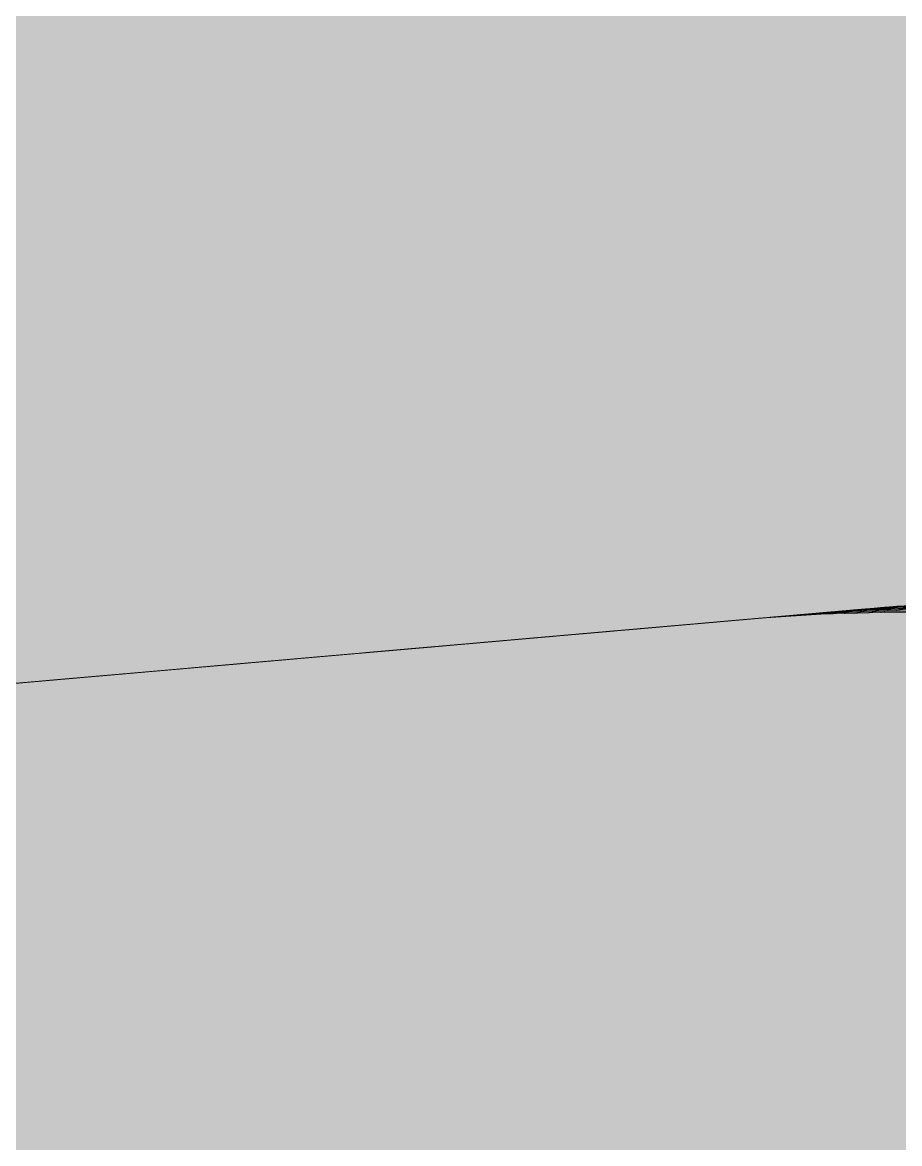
# Model space of a CAD drawing. Header units: millimetres. Extents: x 632 to 546626, y -3890 to 22200.
# Drawn here: x 370611.105 to 370613.436, y 16859.86 to 16862.839 of the extents above; entities that cross this region are included whole.
import ezdxf

# ---------------------------------------------------------------- set-up
doc = ezdxf.new("R2010")
doc.units = ezdxf.units.MM
doc.layers.add('A-270-M_ROOF', color=132, linetype='Continuous', lineweight=13)
doc.layers.add('A-770-ME_FFE_SA', color=91, linetype='Continuous', lineweight=13)

# ---------------------------------------------------------------- blocks, each defined once
blk = doc.blocks.new('Static Line_Sayfa_Metal Deck_Pan Mount - Up to 15 _ pitch - Max 2 Users-1845874-S6_501-SECTION A6')
at = {"layer": 'A-770-ME_FFE_SA', "lineweight": 5, "transparency": 33554432}
for points in [[(4548506.5599, 16851.0618), (4548705.7988, 16868.493), (4548701.572, 16916.8074), (4548502.333, 16899.3763), (4548504.4007, 16875.742)], [(4548506.6009, 16851.0654), (4548705.8398, 16868.4965), (4548701.613, 16916.811), (4548502.374, 16899.3798), (4548504.442, 16875.742)], [(4548506.6419, 16851.069), (4548705.8808, 16868.5001), (4548701.6539, 16916.8146), (4548502.415, 16899.3834), (4548504.4833, 16875.742)], [(4548506.273, 16851.0367), (4548705.5119, 16868.4679), (4548701.285, 16916.7823), (4548502.0461, 16899.3512), (4548504.1116, 16875.742)], [(4548506.314, 16851.0403), (4548705.5529, 16868.4714), (4548701.326, 16916.7859), (4548502.0871, 16899.3547), (4548504.1529, 16875.742)], [(4548506.355, 16851.0439), (4548705.5939, 16868.475), (4548701.367, 16916.7895), (4548502.1281, 16899.3583), (4548504.1942, 16875.742)], [(4548506.396, 16851.0475), (4548705.6349, 16868.4786), (4548701.408, 16916.7931), (4548502.1691, 16899.3619), (4548504.2355, 16875.742)], [(4548506.4369, 16851.0511), (4548705.6759, 16868.4822), (4548701.449, 16916.7967), (4548502.2101, 16899.3655), (4548504.2768, 16875.742)], [(4548506.4779, 16851.0546), (4548705.7169, 16868.4858), (4548701.49, 16916.8002), (4548502.2511, 16899.3691), (4548504.3181, 16875.742)], [(4548506.5189, 16851.0582), (4548705.7579, 16868.4894), (4548701.531, 16916.8038), (4548502.292, 16899.3727), (4548504.3594, 16875.742)], [(4548506.6946, 16849.066), (4548705.9335, 16866.4971), (4548701.7065, 16914.8115), (4548502.4675, 16897.3804), (4548504.3607, 16875.742)], [(4548506.7356, 16849.0695), (4548705.9745, 16866.5007), (4548701.7475, 16914.8151), (4548502.5085, 16897.384), (4548504.402, 16875.742)], [(4548506.7766, 16849.0731), (4548706.0155, 16866.5043), (4548701.7884, 16914.8187), (4548502.5495, 16897.3876), (4548504.4433, 16875.742)], [(4548506.8175, 16849.0767), (4548706.0565, 16866.5079), (4548701.8294, 16914.8223), (4548502.5905, 16897.3911), (4548504.4846, 16875.742)], [(4548506.4486, 16849.0444), (4548705.6876, 16866.4756), (4548701.4605, 16914.79), (4548502.2216, 16897.3589), (4548504.1129, 16875.742)], [(4548506.4896, 16849.048), (4548705.7286, 16866.4792), (4548701.5015, 16914.7936), (4548502.2626, 16897.3625), (4548504.1542, 16875.742)], [(4548506.5306, 16849.0516), (4548705.7696, 16866.4828), (4548701.5425, 16914.7972), (4548502.3036, 16897.366), (4548504.1955, 16875.742)], [(4548506.5716, 16849.0552), (4548705.8106, 16866.4863), (4548701.5835, 16914.8008), (4548502.3446, 16897.3696), (4548504.2368, 16875.742)], [(4548506.6126, 16849.0588), (4548705.8515, 16866.4899), (4548701.6245, 16914.8044), (4548502.3855, 16897.3732), (4548504.2781, 16875.742)], [(4548506.6536, 16849.0624), (4548705.8925, 16866.4935), (4548701.6655, 16914.808), (4548502.4265, 16897.3768), (4548504.3194, 16875.742)]]:
    blk.add_hatch(color=256, dxfattribs=at).paths.add_polyline_path(points)
at = {"layer": 'A-770-ME_FFE_SA', "lineweight": 5}
for p, q in [((4548570.9885, 16861.2885), (4548571.1484, 16861.2993)), ((4548570.7034, 16861.2636), (4548570.8633, 16861.2744)), ((4548570.7658, 16861.2691), (4548570.7146, 16861.2646)), ((4548570.7663, 16861.2691), (4548570.7229, 16861.2653)), ((4548570.723, 16861.2653), (4548570.7783, 16861.2701)), ((4548570.7248, 16861.2655), (4548570.7801, 16861.2703)), ((4548570.7948, 16861.2716), (4548570.736, 16861.2664)), ((4548570.7391, 16861.2667), (4548570.7867, 16861.2709)), ((4548570.7425, 16861.267), (4548570.9025, 16861.2778)), ((4548570.7439, 16861.2671), (4548570.7837, 16861.2706)), ((4548570.7676, 16861.2692), (4548570.7477, 16861.2675)), ((4548570.7695, 16861.2694), (4548570.7496, 16861.2676)), ((4548570.8049, 16861.2725), (4548570.7538, 16861.268)), ((4548570.8068, 16861.2726), (4548570.7556, 16861.2682)), ((4548570.7579, 16861.2684), (4548570.7741, 16861.2698)), ((4548570.764, 16861.2689), (4548570.8193, 16861.2737)), ((4548570.8092, 16861.2729), (4548570.7658, 16861.2691)), ((4548570.802, 16861.2722), (4548570.7663, 16861.2691)), ((4548570.7795, 16861.2703), (4548570.7676, 16861.2692)), ((4548570.7814, 16861.2704), (4548570.7695, 16861.2694)), ((4548570.7741, 16861.2698), (4548570.7824, 16861.2705)), ((4548570.7783, 16861.2701), (4548570.8259, 16861.2743)), ((4548570.7801, 16861.2703), (4548570.8277, 16861.2745)), ((4548570.7835, 16861.2706), (4548570.9434, 16861.2814)), ((4548570.7837, 16861.2706), (4548570.8157, 16861.2734)), ((4548570.7867, 16861.2709), (4548570.8266, 16861.2744)), ((4548570.8459, 16861.2761), (4548570.7948, 16861.2716)), ((4548570.8297, 16861.2747), (4548570.802, 16861.2722)), ((4548570.8483, 16861.2763), (4548570.8049, 16861.2725)), ((4548570.8502, 16861.2764), (4548570.8068, 16861.2726)), ((4548570.8448, 16861.276), (4548570.8092, 16861.2729)), ((4548570.8157, 16861.2734), (4548570.8399, 16861.2755)), ((4548570.8193, 16861.2737), (4548570.8669, 16861.2779)), ((4548570.8259, 16861.2743), (4548570.8657, 16861.2778)), ((4548570.8266, 16861.2744), (4548570.8586, 16861.2772)), ((4548570.8277, 16861.2745), (4548570.8675, 16861.278)), ((4548570.8496, 16861.2764), (4548570.8297, 16861.2747)), ((4548570.8399, 16861.2755), (4548570.8561, 16861.277)), ((4548570.8726, 16861.2784), (4548570.8448, 16861.276)), ((4548570.8893, 16861.2799), (4548570.8459, 16861.2761)), ((4548570.8839, 16861.2794), (4548570.8483, 16861.2763)), ((4548570.8615, 16861.2774), (4548570.8496, 16861.2764)), ((4548570.8858, 16861.2796), (4548570.8502, 16861.2764)), ((4548570.8561, 16861.277), (4548570.8643, 16861.2777)), ((4548570.8586, 16861.2772), (4548570.8827, 16861.2793)), ((4548570.8655, 16861.2778), (4548571.0254, 16861.2886)), ((4548570.8657, 16861.2778), (4548570.8977, 16861.2806)), ((4548570.8669, 16861.2779), (4548570.9067, 16861.2814)), ((4548570.8675, 16861.278), (4548570.8995, 16861.2808)), ((4548570.8924, 16861.2801), (4548570.8726, 16861.2784)), ((4548570.8827, 16861.2793), (4548570.8989, 16861.2807)), ((4548570.9117, 16861.2818), (4548570.8839, 16861.2794)), ((4548570.9135, 16861.282), (4548570.8858, 16861.2796)), ((4548570.9249, 16861.283), (4548570.8893, 16861.2799)), ((4548570.9043, 16861.2812), (4548570.8924, 16861.2801)), ((4548570.8977, 16861.2806), (4548570.9218, 16861.2827)), ((4548570.8989, 16861.2807), (4548570.9072, 16861.2814)), ((4548570.8995, 16861.2808), (4548570.9237, 16861.2829)), ((4548570.9067, 16861.2814), (4548570.9387, 16861.2842)), ((4548570.9083, 16861.2815), (4548571.0682, 16861.2923)), ((4548570.9316, 16861.2836), (4548570.9117, 16861.2818)), ((4548570.9334, 16861.2837), (4548570.9135, 16861.282)), ((4548570.9218, 16861.2827), (4548570.938, 16861.2841)), ((4548570.9237, 16861.2829), (4548570.9399, 16861.2843)), ((4548570.9527, 16861.2854), (4548570.9249, 16861.283)), ((4548570.9435, 16861.2846), (4548570.9316, 16861.2836)), ((4548570.9453, 16861.2848), (4548570.9334, 16861.2837)), ((4548570.938, 16861.2841), (4548570.9463, 16861.2849)), ((4548570.9387, 16861.2842), (4548570.9628, 16861.2863)), ((4548570.9399, 16861.2843), (4548570.9482, 16861.285)), ((4548570.9434, 16861.2814), (4548571.1037, 16861.2858)), ((4548570.9475, 16861.285), (4548571.1074, 16861.2957)), ((4548570.9493, 16861.2851), (4548571.1092, 16861.2959)), ((4548570.9726, 16861.2871), (4548570.9527, 16861.2854)), ((4548570.9628, 16861.2863), (4548570.979, 16861.2877)), ((4548570.9829, 16861.2881), (4548570.9726, 16861.2871)), ((4548570.9829, 16861.2881), (4548570.9891, 16861.2886)), ((4548570.4264, 16861.2394), (4548570.331, 16861.231)), ((4548570.3348, 16861.2314), (4548570.427, 16861.2394)), ((4548570.3367, 16861.2315), (4548570.4288, 16861.2396)), ((4548570.345, 16861.2322), (4548570.43, 16861.2397)), ((4548570.4346, 16861.2401), (4548570.3463, 16861.2324)), ((4548570.348, 16861.2325), (4548570.4258, 16861.2393)), ((4548570.4237, 16861.2391), (4548570.3499, 16861.2327)), ((4548570.3758, 16861.2349), (4548570.468, 16861.243)), ((4548570.4737, 16861.2435), (4548570.3854, 16861.2358)), ((4548570.4756, 16861.2437), (4548570.3873, 16861.2359)), ((4548570.3878, 16861.236), (4548570.4728, 16861.2434)), ((4548570.4647, 16861.2427), (4548570.3909, 16861.2363)), ((4548570.4729, 16861.2434), (4548570.3918, 16861.2363)), ((4548570.4665, 16861.2429), (4548570.3927, 16861.2364)), ((4548570.49, 16861.2449), (4548570.4237, 16861.2391)), ((4548570.4258, 16861.2393), (4548570.4962, 16861.2455)), ((4548570.5147, 16861.2471), (4548570.4264, 16861.2394)), ((4548570.427, 16861.2394), (4548570.512, 16861.2469)), ((4548570.4288, 16861.2396), (4548570.5138, 16861.247)), ((4548570.43, 16861.2397), (4548570.5078, 16861.2465)), ((4548570.5157, 16861.2472), (4548570.4346, 16861.2401)), ((4548570.531, 16861.2485), (4548570.4647, 16861.2427)), ((4548570.5329, 16861.2487), (4548570.4665, 16861.2429)), ((4548570.468, 16861.243), (4548570.553, 16861.2504)), ((4548570.5198, 16861.2475), (4548570.4687, 16861.2431)), ((4548570.4728, 16861.2434), (4548570.5506, 16861.2502)), ((4548570.5467, 16861.2499), (4548570.4729, 16861.2434)), ((4548570.5548, 16861.2506), (4548570.4737, 16861.2435)), ((4548570.5567, 16861.2508), (4548570.4756, 16861.2437)), ((4548570.5488, 16861.2501), (4548570.49, 16861.2449)), ((4548570.4962, 16861.2455), (4548570.559, 16861.251)), ((4548570.5078, 16861.2465), (4548570.5781, 16861.2526)), ((4548570.512, 16861.2469), (4548570.5897, 16861.2537)), ((4548570.5138, 16861.247), (4548570.5916, 16861.2538)), ((4548570.5958, 16861.2542), (4548570.5147, 16861.2471)), ((4548570.5895, 16861.2536), (4548570.5157, 16861.2472)), ((4548570.5614, 16861.2512), (4548570.518, 16861.2474)), ((4548570.5898, 16861.2537), (4548570.531, 16861.2485)), ((4548570.5917, 16861.2538), (4548570.5329, 16861.2487)), ((4548570.613, 16861.2557), (4548570.5467, 16861.2499)), ((4548570.6, 16861.2545), (4548570.5488, 16861.2501)), ((4548570.5506, 16861.2502), (4548570.621, 16861.2564)), ((4548570.553, 16861.2504), (4548570.6307, 16861.2572)), ((4548570.6286, 16861.2571), (4548570.5548, 16861.2506)), ((4548570.6305, 16861.2572), (4548570.5567, 16861.2508)), ((4548570.559, 16861.251), (4548570.6143, 16861.2558)), ((4548570.597, 16861.2543), (4548570.5614, 16861.2512)), ((4548570.5781, 16861.2526), (4548570.641, 16861.2581)), ((4548570.6558, 16861.2594), (4548570.5895, 16861.2536)), ((4548570.5897, 16861.2537), (4548570.6601, 16861.2598)), ((4548570.641, 16861.2581), (4548570.5898, 16861.2537)), ((4548570.5916, 16861.2538), (4548570.662, 16861.26)), ((4548570.6428, 16861.2583), (4548570.5917, 16861.2538)), ((4548570.6696, 16861.2606), (4548570.5958, 16861.2542)), ((4548570.6434, 16861.2583), (4548570.6, 16861.2545)), ((4548570.6718, 16861.2608), (4548570.613, 16861.2557)), ((4548570.6143, 16861.2558), (4548570.6619, 16861.26)), ((4548570.621, 16861.2564), (4548570.6839, 16861.2619)), ((4548570.695, 16861.2629), (4548570.6286, 16861.2571)), ((4548570.6968, 16861.263), (4548570.6305, 16861.2572)), ((4548570.6307, 16861.2572), (4548570.7011, 16861.2634)), ((4548570.641, 16861.2581), (4548570.6963, 16861.263)), ((4548570.6844, 16861.2619), (4548570.641, 16861.2581)), ((4548570.6862, 16861.2621), (4548570.6428, 16861.2583)), ((4548570.679, 16861.2615), (4548570.6434, 16861.2583)), ((4548570.7146, 16861.2646), (4548570.6558, 16861.2594)), ((4548570.6601, 16861.2598), (4548570.723, 16861.2653)), ((4548570.6619, 16861.26), (4548570.7017, 16861.2635)), ((4548570.662, 16861.26), (4548570.7248, 16861.2655)), ((4548570.736, 16861.2664), (4548570.6696, 16861.2606)), ((4548570.7229, 16861.2653), (4548570.6718, 16861.2608)), ((4548570.7068, 16861.2639), (4548570.679, 16861.2615)), ((4548570.6839, 16861.2619), (4548570.7391, 16861.2667)), ((4548570.72, 16861.2651), (4548570.6844, 16861.2619)), ((4548570.7218, 16861.2652), (4548570.6862, 16861.2621)), ((4548570.6928, 16861.2627), (4548570.7169, 16861.2648)), ((4548570.7538, 16861.268), (4548570.695, 16861.2629)), ((4548570.6963, 16861.263), (4548570.7439, 16861.2671)), ((4548570.7556, 16861.2682), (4548570.6968, 16861.263)), ((4548570.7011, 16861.2634), (4548570.764, 16861.2689)), ((4548570.7017, 16861.2635), (4548570.7338, 16861.2663)), ((4548570.7266, 16861.2656), (4548570.7068, 16861.2639)), ((4548570.7169, 16861.2648), (4548570.7331, 16861.2662)), ((4548570.7477, 16861.2675), (4548570.72, 16861.2651)), ((4548570.7496, 16861.2676), (4548570.7218, 16861.2652)), ((4548570.7386, 16861.2667), (4548570.7266, 16861.2656)), ((4548570.7331, 16861.2662), (4548570.7414, 16861.2669)), ((4548570.7338, 16861.2663), (4548570.7579, 16861.2684)), ((4548569.978, 16861.2001), (4548570.0906, 16861.21)), ((4548570.0851, 16861.2095), (4548569.9828, 16861.2006)), ((4548570.1058, 16861.2113), (4548569.9968, 16861.2018)), ((4548570.1197, 16861.2125), (4548570.0041, 16861.2024)), ((4548570.1003, 16861.2108), (4548570.005, 16861.2025)), ((4548570.0172, 16861.2036), (4548570.1298, 16861.2134)), ((4548570.019, 16861.2037), (4548570.1316, 16861.2136)), ((4548570.1261, 16861.2131), (4548570.0238, 16861.2041)), ((4548570.1279, 16861.2133), (4548570.0256, 16861.2043)), ((4548570.1486, 16861.2151), (4548570.0396, 16861.2055)), ((4548570.0478, 16861.2062), (4548570.1537, 16861.2155)), ((4548570.0582, 16861.2071), (4548570.1708, 16861.217)), ((4548570.1689, 16861.2168), (4548570.0666, 16861.2079)), ((4548570.0718, 16861.2083), (4548570.1709, 16861.217)), ((4548570.1878, 16861.2185), (4548570.0787, 16861.2089)), ((4548570.1896, 16861.2186), (4548570.0806, 16861.2091)), ((4548570.1805, 16861.2178), (4548570.0851, 16861.2095)), ((4548570.0906, 16861.21), (4548570.1966, 16861.2193)), ((4548570.2081, 16861.2203), (4548570.1058, 16861.2113)), ((4548570.2287, 16861.2221), (4548570.1197, 16861.2125)), ((4548570.2215, 16861.2214), (4548570.1261, 16861.2131)), ((4548570.2233, 16861.2216), (4548570.1279, 16861.2133)), ((4548570.1298, 16861.2134), (4548570.2357, 16861.2227)), ((4548570.1316, 16861.2136), (4548570.2375, 16861.2228)), ((4548570.1317, 16861.2136), (4548570.2239, 16861.2216)), ((4548570.2509, 16861.224), (4548570.1486, 16861.2151)), ((4548570.1537, 16861.2155), (4548570.2529, 16861.2242)), ((4548570.2643, 16861.2252), (4548570.1689, 16861.2168)), ((4548570.1708, 16861.217), (4548570.2767, 16861.2263)), ((4548570.1709, 16861.217), (4548570.263, 16861.2251)), ((4548570.2688, 16861.2256), (4548570.1805, 16861.2178)), ((4548570.29, 16861.2274), (4548570.1878, 16861.2185)), ((4548570.2919, 16861.2276), (4548570.1896, 16861.2186)), ((4548570.1966, 16861.2193), (4548570.2957, 16861.2279)), ((4548570.3034, 16861.2286), (4548570.2081, 16861.2203)), ((4548570.3098, 16861.2292), (4548570.2215, 16861.2214)), ((4548570.3116, 16861.2293), (4548570.2233, 16861.2216)), ((4548570.331, 16861.231), (4548570.2287, 16861.2221)), ((4548570.2357, 16861.2227), (4548570.3348, 16861.2314)), ((4548570.2375, 16861.2228), (4548570.3367, 16861.2315)), ((4548570.3463, 16861.2324), (4548570.2509, 16861.224)), ((4548570.2529, 16861.2242), (4548570.345, 16861.2322)), ((4548570.263, 16861.2251), (4548570.348, 16861.2325)), ((4548570.3499, 16861.2327), (4548570.2688, 16861.2256)), ((4548570.2767, 16861.2263), (4548570.3758, 16861.2349)), ((4548570.3854, 16861.2358), (4548570.29, 16861.2274)), ((4548570.3873, 16861.2359), (4548570.2919, 16861.2276)), ((4548570.2957, 16861.2279), (4548570.3878, 16861.236)), ((4548570.3918, 16861.2363), (4548570.3034, 16861.2286)), ((4548570.3909, 16861.2363), (4548570.3098, 16861.2292)), ((4548570.3927, 16861.2364), (4548570.3116, 16861.2293)), ((4548569.754, 16861.1805), (4548569.6199, 16861.1688)), ((4548569.7592, 16861.181), (4548569.631, 16861.1698)), ((4548569.7582, 16861.1809), (4548569.6362, 16861.1702)), ((4548569.6414, 16861.1707), (4548569.7728, 16861.1822)), ((4548569.6432, 16861.1708), (4548569.7746, 16861.1823)), ((4548569.802, 16861.1847), (4548569.6739, 16861.1735)), ((4548569.7992, 16861.1845), (4548569.6772, 16861.1738)), ((4548569.7937, 16861.184), (4548569.6781, 16861.1739)), ((4548569.801, 16861.1847), (4548569.6791, 16861.174)), ((4548569.6824, 16861.1743), (4548569.8138, 16861.1858)), ((4548569.6908, 16861.175), (4548569.8162, 16861.186)), ((4548569.6932, 16861.1752), (4548569.8122, 16861.1856)), ((4548569.8412, 16861.1882), (4548569.713, 16861.177)), ((4548569.843, 16861.1883), (4548569.7149, 16861.1771)), ((4548569.842, 16861.1882), (4548569.7201, 16861.1776)), ((4548569.7336, 16861.1788), (4548569.859, 16861.1897)), ((4548569.7342, 16861.1788), (4548569.8532, 16861.1892)), ((4548569.8822, 16861.1918), (4548569.754, 16861.1805)), ((4548569.8738, 16861.191), (4548569.7582, 16861.1809)), ((4548569.8812, 16861.1917), (4548569.7592, 16861.181)), ((4548569.7728, 16861.1822), (4548569.8981, 16861.1931)), ((4548569.7746, 16861.1823), (4548569.9, 16861.1933)), ((4548569.9148, 16861.1946), (4548569.7992, 16861.1845)), ((4548569.9166, 16861.1948), (4548569.801, 16861.1847)), ((4548569.924, 16861.1954), (4548569.802, 16861.1847)), ((4548569.8138, 16861.1858), (4548569.9391, 16861.1967)), ((4548569.8141, 16861.1858), (4548569.9267, 16861.1956)), ((4548569.8162, 16861.186), (4548569.9352, 16861.1964)), ((4548569.9631, 16861.1988), (4548569.8412, 16861.1882)), ((4548569.9576, 16861.1984), (4548569.842, 16861.1882)), ((4548569.965, 16861.199), (4548569.843, 16861.1883)), ((4548569.8532, 16861.1892), (4548569.9658, 16861.1991)), ((4548569.859, 16861.1897), (4548569.978, 16861.2001)), ((4548569.9828, 16861.2006), (4548569.8738, 16861.191)), ((4548569.9968, 16861.2018), (4548569.8812, 16861.1917)), ((4548570.0041, 16861.2024), (4548569.8822, 16861.1918)), ((4548569.8981, 16861.1931), (4548570.0172, 16861.2036)), ((4548569.9, 16861.1933), (4548570.019, 16861.2037)), ((4548570.0238, 16861.2041), (4548569.9148, 16861.1946)), ((4548570.0256, 16861.2043), (4548569.9166, 16861.1948)), ((4548570.0396, 16861.2055), (4548569.924, 16861.1954)), ((4548569.9352, 16861.1964), (4548570.0478, 16861.2062)), ((4548569.9391, 16861.1967), (4548570.0582, 16861.2071)), ((4548570.0666, 16861.2079), (4548569.9576, 16861.1984)), ((4548570.0787, 16861.2089), (4548569.9631, 16861.1988)), ((4548570.0806, 16861.2091), (4548569.965, 16861.199)), ((4548569.9658, 16861.1991), (4548570.0718, 16861.2083)), ((4548569.2538, 16861.1368), (4548569.4022, 16861.1498)), ((4548569.4149, 16861.1509), (4548569.275, 16861.1386)), ((4548569.4168, 16861.151), (4548569.2769, 16861.1388)), ((4548569.2792, 16861.139), (4548569.4221, 16861.1515)), ((4548569.439, 16861.153), (4548569.2935, 16861.1403)), ((4548569.4408, 16861.1531), (4548569.2954, 16861.1404)), ((4548569.322, 16861.1427), (4548569.465, 16861.1552)), ((4548569.48, 16861.1566), (4548569.3345, 16861.1438)), ((4548569.3402, 16861.1443), (4548569.4774, 16861.1563)), ((4548569.4969, 16861.158), (4548569.357, 16861.1458)), ((4548569.3612, 16861.1462), (4548569.5041, 16861.1587)), ((4548569.363, 16861.1463), (4548569.5059, 16861.1588)), ((4548569.5081, 16861.159), (4548569.3739, 16861.1473)), ((4548569.5397, 16861.1618), (4548569.3998, 16861.1496)), ((4548569.4022, 16861.1498), (4548569.5451, 16861.1623)), ((4548569.5491, 16861.1626), (4548569.4149, 16861.1509)), ((4548569.5509, 16861.1628), (4548569.4168, 16861.151)), ((4548569.4221, 16861.1515), (4548569.5594, 16861.1635)), ((4548569.5789, 16861.1652), (4548569.439, 16861.153)), ((4548569.5807, 16861.1654), (4548569.4408, 16861.1531)), ((4548569.465, 16861.1552), (4548569.6022, 16861.1673)), ((4548569.4774, 16861.1563), (4548569.6088, 16861.1678)), ((4548569.6199, 16861.1688), (4548569.48, 16861.1566)), ((4548569.631, 16861.1698), (4548569.4969, 16861.158)), ((4548569.5041, 16861.1587), (4548569.6414, 16861.1707)), ((4548569.5059, 16861.1588), (4548569.6432, 16861.1708)), ((4548569.6362, 16861.1702), (4548569.5081, 16861.159)), ((4548569.6739, 16861.1735), (4548569.5397, 16861.1618)), ((4548569.5451, 16861.1623), (4548569.6824, 16861.1743)), ((4548569.6772, 16861.1738), (4548569.5491, 16861.1626)), ((4548569.6791, 16861.174), (4548569.5509, 16861.1628)), ((4548569.5594, 16861.1635), (4548569.6908, 16861.175)), ((4548569.713, 16861.177), (4548569.5789, 16861.1652)), ((4548569.7149, 16861.1771), (4548569.5807, 16861.1654)), ((4548569.7201, 16861.1776), (4548569.5919, 16861.1664)), ((4548569.6022, 16861.1673), (4548569.7336, 16861.1788)), ((4548569.6088, 16861.1678), (4548569.7342, 16861.1788)), ((4548569.0886, 16861.1223), (4548568.9378, 16861.1091)), ((4548568.9418, 16861.1095), (4548569.1003, 16861.1233)), ((4548569.1036, 16861.1236), (4548568.9478, 16861.11)), ((4548568.9773, 16861.1126), (4548569.1309, 16861.126)), ((4548569.1296, 16861.1259), (4548568.9788, 16861.1127)), ((4548569.1314, 16861.1261), (4548568.9806, 16861.1129)), ((4548569.1428, 16861.1271), (4548568.9869, 16861.1134)), ((4548569.1446, 16861.1272), (4548568.9888, 16861.1136)), ((4548569.0097, 16861.1154), (4548569.1581, 16861.1284)), ((4548569.0202, 16861.1163), (4548569.1737, 16861.1298)), ((4548569.1838, 16861.1306), (4548569.0279, 16861.117)), ((4548569.0489, 16861.1188), (4548569.1972, 16861.1318)), ((4548569.0593, 16861.1198), (4548569.2128, 16861.1332)), ((4548569.2115, 16861.1331), (4548569.0608, 16861.1199)), ((4548569.0612, 16861.1199), (4548569.2147, 16861.1334)), ((4548569.234, 16861.135), (4548569.0886, 16861.1223)), ((4548569.1003, 16861.1233), (4548569.2538, 16861.1368)), ((4548569.2544, 16861.1368), (4548569.1036, 16861.1236)), ((4548569.275, 16861.1386), (4548569.1296, 16861.1259)), ((4548569.1309, 16861.126), (4548569.2792, 16861.139)), ((4548569.2769, 16861.1388), (4548569.1314, 16861.1261)), ((4548569.2935, 16861.1403), (4548569.1428, 16861.1271)), ((4548569.2954, 16861.1404), (4548569.1446, 16861.1272)), ((4548569.1581, 16861.1284), (4548569.301, 16861.1409)), ((4548569.1737, 16861.1298), (4548569.322, 16861.1427)), ((4548569.3345, 16861.1438), (4548569.1838, 16861.1306)), ((4548569.1972, 16861.1318), (4548569.3402, 16861.1443)), ((4548569.357, 16861.1458), (4548569.2115, 16861.1331)), ((4548569.2128, 16861.1332), (4548569.3612, 16861.1462)), ((4548569.2147, 16861.1334), (4548569.363, 16861.1463)), ((4548569.3739, 16861.1473), (4548569.234, 16861.135)), ((4548569.3998, 16861.1496), (4548569.2544, 16861.1368)), ((4548568.5701, 16861.077), (4548568.7377, 16861.0916)), ((4548568.572, 16861.0771), (4548568.7395, 16861.0918)), ((4548568.5738, 16861.0773), (4548568.7369, 16861.0916)), ((4548568.7443, 16861.0922), (4548568.5791, 16861.0777)), ((4548568.6111, 16861.0805), (4548568.7787, 16861.0952)), ((4548568.782, 16861.0955), (4548568.6213, 16861.0814)), ((4548568.7871, 16861.0959), (4548568.6219, 16861.0815)), ((4548568.6557, 16861.0845), (4548568.8189, 16861.0987)), ((4548568.8263, 16861.0994), (4548568.6611, 16861.0849)), ((4548568.823, 16861.0991), (4548568.6623, 16861.085)), ((4548568.8281, 16861.0995), (4548568.6629, 16861.0851)), ((4548568.8248, 16861.0992), (4548568.6642, 16861.0852)), ((4548568.6986, 16861.0882), (4548568.8617, 16861.1025)), ((4548568.8673, 16861.103), (4548568.7021, 16861.0885)), ((4548568.8658, 16861.1028), (4548568.7052, 16861.0888)), ((4548568.7369, 16861.0916), (4548568.8954, 16861.1054)), ((4548568.7377, 16861.0916), (4548568.9009, 16861.1059)), ((4548568.7395, 16861.0918), (4548568.9027, 16861.1061)), ((4548568.905, 16861.1063), (4548568.7443, 16861.0922)), ((4548568.7787, 16861.0952), (4548568.9418, 16861.1095)), ((4548568.9378, 16861.1091), (4548568.782, 16861.0955)), ((4548568.9478, 16861.11), (4548568.7871, 16861.0959)), ((4548568.8189, 16861.0987), (4548568.9773, 16861.1126)), ((4548568.9788, 16861.1127), (4548568.823, 16861.0991)), ((4548568.9806, 16861.1129), (4548568.8248, 16861.0992)), ((4548568.9869, 16861.1134), (4548568.8263, 16861.0994)), ((4548568.9888, 16861.1136), (4548568.8281, 16861.0995)), ((4548568.8617, 16861.1025), (4548569.0202, 16861.1163)), ((4548569.0279, 16861.117), (4548568.8673, 16861.103)), ((4548568.8954, 16861.1054), (4548569.0489, 16861.1188)), ((4548568.9009, 16861.1059), (4548569.0593, 16861.1198)), ((4548568.9027, 16861.1061), (4548569.0612, 16861.1199)), ((4548569.0608, 16861.1199), (4548568.905, 16861.1063)), ((4548568.6611, 16861.0849), (4548568.4916, 16861.0701)), ((4548568.6629, 16861.0851), (4548568.4934, 16861.0702)), ((4548568.6623, 16861.085), (4548568.4971, 16861.0706)), ((4548568.6642, 16861.0852), (4548568.499, 16861.0707)), ((4548568.531, 16861.0735), (4548568.6986, 16861.0882)), ((4548568.7021, 16861.0885), (4548568.5325, 16861.0737)), ((4548568.5346, 16861.0739), (4548568.6977, 16861.0881)), ((4548568.7052, 16861.0888), (4548568.5399, 16861.0743))]:
    blk.add_line(p, q, dxfattribs=at)
at = {"layer": 'A-770-ME_FFE_SA', "lineweight": 5, "flags": 128}
for points in [[(4548568.5756, 16861.0774), (4548568.7387, 16861.0917), (4548568.8972, 16861.1056), (4548569.0507, 16861.119), (4548569.1991, 16861.132), (4548569.342, 16861.1445), (4548569.4793, 16861.1565), (4548569.6107, 16861.168), (4548569.736, 16861.179), (4548569.8551, 16861.1894), (4548569.9677, 16861.1992), (4548570.0736, 16861.2085), (4548570.1727, 16861.2172), (4548570.2649, 16861.2252), (4548570.3499, 16861.2327), (4548570.4276, 16861.2395), (4548570.498, 16861.2456), (4548570.5609, 16861.2511), (4548570.6162, 16861.256), (4548570.6638, 16861.2601), (4548570.7036, 16861.2636), (4548570.7356, 16861.2664), (4548570.7597, 16861.2685), (4548570.7759, 16861.2699), (4548570.7842, 16861.2707)], [(4548570.8205, 16861.2738), (4548570.8086, 16861.2728), (4548570.7887, 16861.2711), (4548570.761, 16861.2686), (4548570.7254, 16861.2655), (4548570.6819, 16861.2617), (4548570.6308, 16861.2572), (4548570.572, 16861.2521), (4548570.5057, 16861.2463), (4548570.4319, 16861.2398), (4548570.3508, 16861.2327), (4548570.2624, 16861.225), (4548570.1671, 16861.2167), (4548570.0648, 16861.2077), (4548569.9558, 16861.1982), (4548569.8402, 16861.1881), (4548569.7182, 16861.1774), (4548569.5901, 16861.1662), (4548569.4559, 16861.1545), (4548569.316, 16861.1422), (4548569.1706, 16861.1295), (4548569.0198, 16861.1163), (4548568.864, 16861.1027), (4548568.7033, 16861.0886), (4548568.5381, 16861.0742)], [(4548568.6147, 16861.0809), (4548568.7779, 16861.0951), (4548568.9363, 16861.109), (4548569.0899, 16861.1224), (4548569.2382, 16861.1354), (4548569.3811, 16861.1479), (4548569.5184, 16861.1599), (4548569.6498, 16861.1714), (4548569.7752, 16861.1824), (4548569.8942, 16861.1928), (4548570.0068, 16861.2027), (4548570.1127, 16861.2119), (4548570.2119, 16861.2206), (4548570.304, 16861.2287), (4548570.389, 16861.2361), (4548570.4668, 16861.2429), (4548570.5372, 16861.2491), (4548570.6, 16861.2546), (4548570.6553, 16861.2594), (4548570.7029, 16861.2636), (4548570.7427, 16861.267), (4548570.7747, 16861.2698), (4548570.7989, 16861.272), (4548570.8151, 16861.2734), (4548570.8234, 16861.2741)], [(4548568.6166, 16861.081), (4548568.7797, 16861.0953), (4548568.9382, 16861.1092), (4548569.0917, 16861.1226), (4548569.2401, 16861.1356), (4548569.383, 16861.1481), (4548569.5203, 16861.1601), (4548569.6517, 16861.1716), (4548569.777, 16861.1825), (4548569.8961, 16861.193), (4548570.0086, 16861.2028), (4548570.1146, 16861.2121), (4548570.2137, 16861.2208), (4548570.3058, 16861.2288), (4548570.3909, 16861.2363), (4548570.4686, 16861.2431), (4548570.539, 16861.2492), (4548570.6019, 16861.2547), (4548570.6572, 16861.2596), (4548570.7047, 16861.2637), (4548570.7446, 16861.2672), (4548570.7766, 16861.27), (4548570.8007, 16861.2721), (4548570.8169, 16861.2735), (4548570.8252, 16861.2743)], [(4548570.8634, 16861.2776), (4548570.8514, 16861.2765), (4548570.8316, 16861.2748), (4548570.8038, 16861.2724), (4548570.7682, 16861.2693), (4548570.7248, 16861.2655), (4548570.6736, 16861.261), (4548570.6148, 16861.2559), (4548570.5485, 16861.25), (4548570.4747, 16861.2436), (4548570.3936, 16861.2365), (4548570.3053, 16861.2288), (4548570.2099, 16861.2204), (4548570.1076, 16861.2115), (4548569.9986, 16861.2019), (4548569.883, 16861.1918), (4548569.761, 16861.1812), (4548569.6329, 16861.1699), (4548569.4987, 16861.1582), (4548569.3588, 16861.146), (4548569.2134, 16861.1332), (4548569.0626, 16861.12), (4548568.9068, 16861.1064), (4548568.7461, 16861.0924), (4548568.5809, 16861.0779)], [(4548568.6576, 16861.0846), (4548568.8207, 16861.0989), (4548568.9792, 16861.1127), (4548569.1327, 16861.1262), (4548569.281, 16861.1392), (4548569.424, 16861.1517), (4548569.5612, 16861.1637), (4548569.6927, 16861.1752), (4548569.818, 16861.1861), (4548569.937, 16861.1966), (4548570.0496, 16861.2064), (4548570.1556, 16861.2157), (4548570.2547, 16861.2243), (4548570.3468, 16861.2324), (4548570.4319, 16861.2398), (4548570.5096, 16861.2466), (4548570.58, 16861.2528), (4548570.6429, 16861.2583), (4548570.6981, 16861.2631), (4548570.7457, 16861.2673), (4548570.7856, 16861.2708), (4548570.8176, 16861.2736), (4548570.8417, 16861.2757), (4548570.8579, 16861.2771), (4548570.8662, 16861.2778)], [(4548570.9025, 16861.281), (4548570.8906, 16861.28), (4548570.8707, 16861.2782), (4548570.843, 16861.2758), (4548570.8073, 16861.2727), (4548570.7639, 16861.2689), (4548570.7128, 16861.2644), (4548570.654, 16861.2593), (4548570.5876, 16861.2535), (4548570.5139, 16861.247), (4548570.4327, 16861.2399), (4548570.3444, 16861.2322), (4548570.249, 16861.2238), (4548570.1468, 16861.2149), (4548570.0377, 16861.2054), (4548569.9222, 16861.1952), (4548569.8002, 16861.1846), (4548569.672, 16861.1734), (4548569.5379, 16861.1616), (4548569.398, 16861.1494), (4548569.2525, 16861.1367), (4548569.1018, 16861.1235), (4548568.9459, 16861.1098), (4548568.7853, 16861.0958), (4548568.6201, 16861.0813)], [(4548568.5292, 16861.0734), (4548568.6967, 16861.088), (4548568.8599, 16861.1023), (4548569.0183, 16861.1162), (4548569.1719, 16861.1296), (4548569.3202, 16861.1426), (4548569.4631, 16861.1551), (4548569.6004, 16861.1671), (4548569.7318, 16861.1786), (4548569.8571, 16861.1896), (4548569.9762, 16861.2), (4548570.0888, 16861.2098), (4548570.1947, 16861.2191), (4548570.2938, 16861.2278), (4548570.386, 16861.2358), (4548570.471, 16861.2433), (4548570.5488, 16861.2501), (4548570.6191, 16861.2562), (4548570.682, 16861.2617), (4548570.7373, 16861.2666), (4548570.7849, 16861.2707), (4548570.8247, 16861.2742), (4548570.8567, 16861.277), (4548570.8808, 16861.2791), (4548570.8971, 16861.2805), (4548570.9053, 16861.2813)], [(4548568.613, 16861.0807), (4548568.7805, 16861.0954), (4548568.9437, 16861.1096), (4548569.1021, 16861.1235), (4548569.2557, 16861.1369), (4548569.404, 16861.1499), (4548569.5469, 16861.1624), (4548569.6842, 16861.1744), (4548569.8156, 16861.1859), (4548569.941, 16861.1969), (4548570.06, 16861.2073), (4548570.1726, 16861.2172), (4548570.2785, 16861.2264), (4548570.3777, 16861.2351), (4548570.4698, 16861.2432), (4548570.5548, 16861.2506), (4548570.6326, 16861.2574), (4548570.703, 16861.2636), (4548570.7658, 16861.2691), (4548570.8211, 16861.2739), (4548570.8687, 16861.2781), (4548570.9085, 16861.2815), (4548570.9405, 16861.2843), (4548570.9647, 16861.2865), (4548570.9809, 16861.2879)], [(4548570.9829, 16861.2881), (4548570.9744, 16861.2873), (4548570.9545, 16861.2856), (4548570.9268, 16861.2831), (4548570.8912, 16861.28), (4548570.8477, 16861.2762), (4548570.7966, 16861.2718), (4548570.7378, 16861.2666), (4548570.6715, 16861.2608), (4548570.5977, 16861.2543), (4548570.5166, 16861.2473), (4548570.4282, 16861.2395), (4548570.3329, 16861.2312), (4548570.2306, 16861.2222), (4548570.1216, 16861.2127), (4548570.006, 16861.2026), (4548569.884, 16861.1919), (4548569.7558, 16861.1807), (4548569.6217, 16861.169), (4548569.4818, 16861.1567), (4548569.3364, 16861.144), (4548569.1856, 16861.1308), (4548569.0298, 16861.1172), (4548568.8691, 16861.1031), (4548568.7039, 16861.0887), (4548568.5344, 16861.0738)], [(4548570.8224, 16861.274), (4548570.8104, 16861.273), (4548570.7906, 16861.2712), (4548570.7628, 16861.2688), (4548570.7272, 16861.2657), (4548570.6838, 16861.2619), (4548570.6326, 16861.2574), (4548570.5739, 16861.2523), (4548570.5075, 16861.2465)], [(4548570.6196, 16861.2563), (4548570.7795, 16861.267), (4548570.9397, 16861.2714), (4548571.1, 16861.2694)], [(4548570.6214, 16861.2564), (4548570.7813, 16861.2672), (4548570.9415, 16861.2716), (4548571.1018, 16861.2695)], [(4548570.6606, 16861.2599), (4548570.8205, 16861.2706), (4548570.9807, 16861.275), (4548571.141, 16861.273), (4548571.301, 16861.2645)], [(4548570.6624, 16861.26), (4548570.8223, 16861.2708), (4548570.9825, 16861.2752), (4548571.1428, 16861.2731)], [(4548570.7015, 16861.2634), (4548570.8615, 16861.2742), (4548571.0217, 16861.2786)], [(4548570.7444, 16861.2672), (4548570.9043, 16861.278), (4548571.0645, 16861.2823)], [(4548570.7854, 16861.2708), (4548570.9453, 16861.2815), (4548571.1055, 16861.2859)], [(4548570.8245, 16861.2742), (4548570.9844, 16861.285), (4548571.1447, 16861.2893)], [(4548570.8264, 16861.2744), (4548570.9863, 16861.2851), (4548571.1465, 16861.2895)], [(4548570.8633, 16861.2744), (4548571.0235, 16861.2787), (4548571.1838, 16861.2767), (4548571.3439, 16861.2683), (4548571.5035, 16861.2534), (4548571.6623, 16861.2322), (4548571.8202, 16861.2046), (4548571.9769, 16861.1708), (4548572.1321, 16861.1307)], [(4548570.8673, 16861.2779), (4548571.0273, 16861.2887)], [(4548570.9025, 16861.2778), (4548571.0627, 16861.2822), (4548571.2229, 16861.2801), (4548571.383, 16861.2717)], [(4548570.9065, 16861.2814), (4548571.0664, 16861.2921)], [(4548570.6156, 16861.2559), (4548570.6037, 16861.2549), (4548570.5838, 16861.2531), (4548570.556, 16861.2507), (4548570.5204, 16861.2476), (4548570.477, 16861.2438), (4548570.4259, 16861.2393), (4548570.3671, 16861.2342), (4548570.3007, 16861.2284), (4548570.2269, 16861.2219), (4548570.1458, 16861.2148), (4548570.0575, 16861.2071), (4548569.9621, 16861.1987), (4548569.8598, 16861.1898), (4548569.7508, 16861.1803), (4548569.6352, 16861.1701), (4548569.5133, 16861.1595), (4548569.3851, 16861.1483), (4548569.251, 16861.1365), (4548569.1111, 16861.1243), (4548568.9656, 16861.1116), (4548568.8149, 16861.0984), (4548568.659, 16861.0847), (4548568.4984, 16861.0707)], [(4548570.6174, 16861.2561), (4548570.6055, 16861.255), (4548570.5856, 16861.2533), (4548570.5579, 16861.2509), (4548570.5223, 16861.2478), (4548570.4788, 16861.244), (4548570.4277, 16861.2395), (4548570.3689, 16861.2343), (4548570.3026, 16861.2285), (4548570.2288, 16861.2221), (4548570.1477, 16861.215), (4548570.0593, 16861.2073), (4548569.964, 16861.1989), (4548569.8617, 16861.19), (4548569.7527, 16861.1804), (4548569.6371, 16861.1703), (4548569.5151, 16861.1596), (4548569.3869, 16861.1484), (4548569.2528, 16861.1367), (4548569.1129, 16861.1244), (4548568.9675, 16861.1117), (4548568.8167, 16861.0985), (4548568.6609, 16861.0849), (4548568.5002, 16861.0708)], [(4548568.5729, 16861.0772), (4548568.7314, 16861.0911), (4548568.8849, 16861.1045), (4548569.0333, 16861.1175), (4548569.1762, 16861.13), (4548569.3135, 16861.142), (4548569.4449, 16861.1535), (4548569.5702, 16861.1645), (4548569.6893, 16861.1749), (4548569.8019, 16861.1847), (4548569.9078, 16861.194), (4548570.0069, 16861.2027), (4548570.0991, 16861.2107), (4548570.1841, 16861.2182), (4548570.2618, 16861.225), (4548570.3322, 16861.2311), (4548570.3951, 16861.2366), (4548570.4504, 16861.2415), (4548570.498, 16861.2456), (4548570.5378, 16861.2491), (4548570.5698, 16861.2519), (4548570.5939, 16861.254), (4548570.6101, 16861.2554), (4548570.6184, 16861.2562)], [(4548568.5748, 16861.0774), (4548568.7332, 16861.0912), (4548568.8868, 16861.1047), (4548569.0351, 16861.1176), (4548569.178, 16861.1301), (4548569.3153, 16861.1422), (4548569.4467, 16861.1537), (4548569.5721, 16861.1646), (4548569.6911, 16861.175), (4548569.8037, 16861.1849), (4548569.9096, 16861.1942), (4548570.0088, 16861.2028), (4548570.1009, 16861.2109), (4548570.1859, 16861.2183), (4548570.2637, 16861.2251), (4548570.3341, 16861.2313), (4548570.3969, 16861.2368), (4548570.4522, 16861.2416), (4548570.4998, 16861.2458), (4548570.5396, 16861.2493), (4548570.5716, 16861.2521), (4548570.5958, 16861.2542), (4548570.612, 16861.2556), (4548570.6202, 16861.2563)], [(4548568.6158, 16861.081), (4548568.7742, 16861.0948), (4548568.9278, 16861.1083), (4548569.0761, 16861.1212), (4548569.219, 16861.1337), (4548569.3563, 16861.1457), (4548569.4877, 16861.1572), (4548569.613, 16861.1682), (4548569.7321, 16861.1786), (4548569.8447, 16861.1885), (4548569.9506, 16861.1977), (4548570.0497, 16861.2064), (4548570.1419, 16861.2145), (4548570.2269, 16861.2219), (4548570.3047, 16861.2287), (4548570.375, 16861.2349), (4548570.4379, 16861.2404), (4548570.4932, 16861.2452), (4548570.5408, 16861.2494), (4548570.5806, 16861.2529), (4548570.6126, 16861.2557), (4548570.6368, 16861.2578), (4548570.653, 16861.2592), (4548570.6612, 16861.2599)], [(4548570.6976, 16861.2631), (4548570.6856, 16861.262), (4548570.6658, 16861.2603), (4548570.638, 16861.2579), (4548570.6024, 16861.2548), (4548570.559, 16861.251), (4548570.5078, 16861.2465), (4548570.449, 16861.2413), (4548570.3827, 16861.2355), (4548570.3089, 16861.2291), (4548570.2278, 16861.222), (4548570.1395, 16861.2143), (4548570.0441, 16861.2059), (4548569.9418, 16861.197), (4548569.8328, 16861.1874), (4548569.7172, 16861.1773), (4548569.5952, 16861.1666), (4548569.4671, 16861.1554), (4548569.3329, 16861.1437), (4548569.193, 16861.1315), (4548569.0476, 16861.1187), (4548568.8968, 16861.1055), (4548568.741, 16861.0919), (4548568.5803, 16861.0779)], [(4548568.6568, 16861.0845), (4548568.8152, 16861.0984), (4548568.9687, 16861.1118), (4548569.1171, 16861.1248), (4548569.26, 16861.1373), (4548569.3973, 16861.1493), (4548569.5287, 16861.1608), (4548569.654, 16861.1718), (4548569.7731, 16861.1822), (4548569.8857, 16861.1921), (4548569.9916, 16861.2013), (4548570.0907, 16861.21), (4548570.1829, 16861.2181), (4548570.2679, 16861.2255), (4548570.3457, 16861.2323), (4548570.416, 16861.2385), (4548570.4789, 16861.244), (4548570.5342, 16861.2488), (4548570.5818, 16861.253), (4548570.6216, 16861.2564), (4548570.6536, 16861.2592), (4548570.6777, 16861.2614), (4548570.694, 16861.2628), (4548570.7022, 16861.2635)], [(4548568.6549, 16861.0844), (4548568.8134, 16861.0982), (4548568.9669, 16861.1117), (4548569.1153, 16861.1247), (4548569.2582, 16861.1372), (4548569.3955, 16861.1492), (4548569.5269, 16861.1607), (4548569.6522, 16861.1716), (4548569.7713, 16861.182), (4548569.8838, 16861.1919), (4548569.9898, 16861.2012), (4548570.0889, 16861.2098), (4548570.181, 16861.2179), (4548570.2661, 16861.2253), (4548570.3438, 16861.2321), (4548570.4142, 16861.2383), (4548570.4771, 16861.2438), (4548570.5323, 16861.2486), (4548570.5799, 16861.2528), (4548570.6198, 16861.2563), (4548570.6518, 16861.2591), (4548570.6759, 16861.2612), (4548570.6921, 16861.2626), (4548570.7004, 16861.2633)], [(4548570.6994, 16861.2632), (4548570.6875, 16861.2622), (4548570.6676, 16861.2605), (4548570.6399, 16861.258), (4548570.6042, 16861.2549), (4548570.5608, 16861.2511), (4548570.5097, 16861.2467), (4548570.4509, 16861.2415), (4548570.3845, 16861.2357), (4548570.3108, 16861.2292), (4548570.2296, 16861.2222), (4548570.1413, 16861.2144), (4548570.0459, 16861.2061), (4548569.9437, 16861.1971), (4548569.8346, 16861.1876), (4548569.7191, 16861.1775), (4548569.5971, 16861.1668), (4548569.4689, 16861.1556), (4548569.3348, 16861.1439), (4548569.1949, 16861.1316), (4548569.0494, 16861.1189), (4548568.8987, 16861.1057), (4548568.7428, 16861.0921), (4548568.5822, 16861.078)], [(4548570.518, 16861.2474), (4548570.4668, 16861.2429), (4548570.4081, 16861.2378), (4548570.3417, 16861.232), (4548570.2679, 16861.2255), (4548570.1868, 16861.2184), (4548570.0985, 16861.2107), (4548570.0031, 16861.2023), (4548569.9008, 16861.1934), (4548569.7918, 16861.1838), (4548569.6762, 16861.1737), (4548569.5543, 16861.1631), (4548569.4261, 16861.1518), (4548569.292, 16861.1401), (4548569.1521, 16861.1279), (4548569.0066, 16861.1151), (4548568.8558, 16861.102), (4548568.7, 16861.0883), (4548568.5394, 16861.0743)], [(4548570.7404, 16861.2668), (4548570.7285, 16861.2658), (4548570.7086, 16861.2641), (4548570.6808, 16861.2616), (4548570.6452, 16861.2585), (4548570.6018, 16861.2547), (4548570.5507, 16861.2502), (4548570.4919, 16861.2451), (4548570.4255, 16861.2393), (4548570.3517, 16861.2328), (4548570.2706, 16861.2257), (4548570.1823, 16861.218), (4548570.0869, 16861.2097), (4548569.9847, 16861.2007), (4548569.8756, 16861.1912), (4548569.76, 16861.1811), (4548569.6381, 16861.1704), (4548569.5099, 16861.1592), (4548569.3758, 16861.1474), (4548569.2359, 16861.1352), (4548569.0904, 16861.1225), (4548568.9397, 16861.1093), (4548568.7838, 16861.0957), (4548568.6232, 16861.0816)], [(4548569.8122, 16861.1856), (4548569.9248, 16861.1955), (4548570.0308, 16861.2048), (4548570.1299, 16861.2134), (4548570.222, 16861.2215), (4548570.307, 16861.2289), (4548570.3848, 16861.2357), (4548570.4552, 16861.2419), (4548570.5181, 16861.2474), (4548570.5733, 16861.2522), (4548570.6209, 16861.2564)], [(4548570.4687, 16861.2431), (4548570.4099, 16861.2379), (4548570.3436, 16861.2321), (4548570.2698, 16861.2257), (4548570.1886, 16861.2186), (4548570.1003, 16861.2108)], [(4548570.14, 16861.2143), (4548570.2251, 16861.2218), (4548570.3028, 16861.2286), (4548570.3732, 16861.2347), (4548570.4361, 16861.2402), (4548570.4914, 16861.245)], [(4548570.2239, 16861.2216), (4548570.3089, 16861.2291), (4548570.3866, 16861.2359), (4548570.457, 16861.242), (4548570.5199, 16861.2475), (4548570.5752, 16861.2524)], [(4548570.5075, 16861.2465), (4548570.4337, 16861.24), (4548570.3526, 16861.2329), (4548570.2643, 16861.2252)], [(4548570.4914, 16861.245), (4548570.5389, 16861.2492), (4548570.5788, 16861.2527), (4548570.6108, 16861.2555), (4548570.6349, 16861.2576), (4548570.6511, 16861.259), (4548570.6594, 16861.2597)], [(4548570.5989, 16861.2545), (4548570.5632, 16861.2513), (4548570.5198, 16861.2475)], [(4548570.5752, 16861.2524), (4548570.6228, 16861.2565), (4548570.6626, 16861.26), (4548570.6946, 16861.2628)], [(4548570.6566, 16861.2595), (4548570.6446, 16861.2585), (4548570.6248, 16861.2567), (4548570.597, 16861.2543)], [(4548570.6584, 16861.2597), (4548570.6465, 16861.2586), (4548570.6266, 16861.2569), (4548570.5989, 16861.2545)], [(4548570.6209, 16861.2564), (4548570.6608, 16861.2599), (4548570.6928, 16861.2627)], [(4548570.6946, 16861.2628), (4548570.7187, 16861.2649), (4548570.7349, 16861.2664), (4548570.7432, 16861.2671)], [(4548568.6139, 16861.0808), (4548568.7724, 16861.0947), (4548568.9259, 16861.1081), (4548569.0743, 16861.1211), (4548569.2172, 16861.1336), (4548569.3545, 16861.1456), (4548569.4859, 16861.1571), (4548569.6112, 16861.168), (4548569.7303, 16861.1785), (4548569.8428, 16861.1883), (4548569.9488, 16861.1976), (4548570.0479, 16861.2063), (4548570.14, 16861.2143)], [(4548569.9267, 16861.1956), (4548570.0326, 16861.2049), (4548570.1317, 16861.2136)], [(4548569.301, 16861.1409), (4548569.4383, 16861.1529), (4548569.5697, 16861.1644), (4548569.695, 16861.1754), (4548569.8141, 16861.1858)], [(4548570.005, 16861.2025), (4548569.9027, 16861.1935), (4548569.7937, 16861.184)], [(4548568.8544, 16861.1018), (4548569.0079, 16861.1153), (4548569.1562, 16861.1282), (4548569.2992, 16861.1407), (4548569.4364, 16861.1528), (4548569.5679, 16861.1643), (4548569.6932, 16861.1752)], [(4548569.6781, 16861.1739), (4548569.5561, 16861.1632), (4548569.4279, 16861.152), (4548569.2938, 16861.1403), (4548569.1539, 16861.128), (4548569.0084, 16861.1153), (4548568.8577, 16861.1021)], [(4548569.5919, 16861.1664), (4548569.4578, 16861.1546), (4548569.3178, 16861.1424), (4548569.1724, 16861.1297), (4548569.0216, 16861.1165), (4548568.8658, 16861.1028)], [(4548566.311, 16860.8793), (4548566.5082, 16860.8966), (4548566.7043, 16860.9137), (4548566.8989, 16860.9308), (4548567.0917, 16860.9476), (4548567.2824, 16860.9643), (4548567.4706, 16860.9808), (4548567.6562, 16860.997), (4548567.8387, 16861.013), (4548568.0179, 16861.0286), (4548568.1935, 16861.044), (4548568.3652, 16861.059), (4548568.5328, 16861.0737), (4548568.6959, 16861.088), (4548568.8544, 16861.1018)], [(4548568.8577, 16861.1021), (4548568.7019, 16861.0885), (4548568.5412, 16861.0744), (4548568.376, 16861.06)], [(4548568.6977, 16861.0881), (4548568.8562, 16861.102), (4548569.0097, 16861.1154)]]:
    blk.add_lwpolyline(points, dxfattribs=at)
blk = doc.blocks.new('25021-APA-ZZ-ZZ-M3-AR-000001_V3_rvt-6-S6_501-SECTION A6')
at = {"layer": 'A-270-M_ROOF', "transparency": 33554432}
blk.add_hatch(color=9, dxfattribs=at).paths.add_polyline_path([(4535648.8231, 15720.3831), (4558304.6143, 17702.508), (4578095.6143, 15971.0199), (4578095.6143, 16011.1727), (4558304.6143, 17742.6608), (4535648.8231, 15760.5359)])
at = {"layer": 'A-770-ME_FFE_SA', "color": 53, "lineweight": 5}
blk.add_blockref('Static Line_Sayfa_Metal Deck_Pan Mount - Up to 15 _ pitch - Max 2 Users-1845874-S6_501-SECTION A6', (0, 0), dxfattribs=at)

msp = doc.modelspace()

# ---------------------------------------------------------------- block references
at = {"color": 10, "lineweight": 5}
msp.add_blockref('25021-APA-ZZ-ZZ-M3-AR-000001_V3_rvt-6-S6_501-SECTION A6', (-4177957.5538, 0), dxfattribs=at)

doc.saveas('drawing.dxf')
